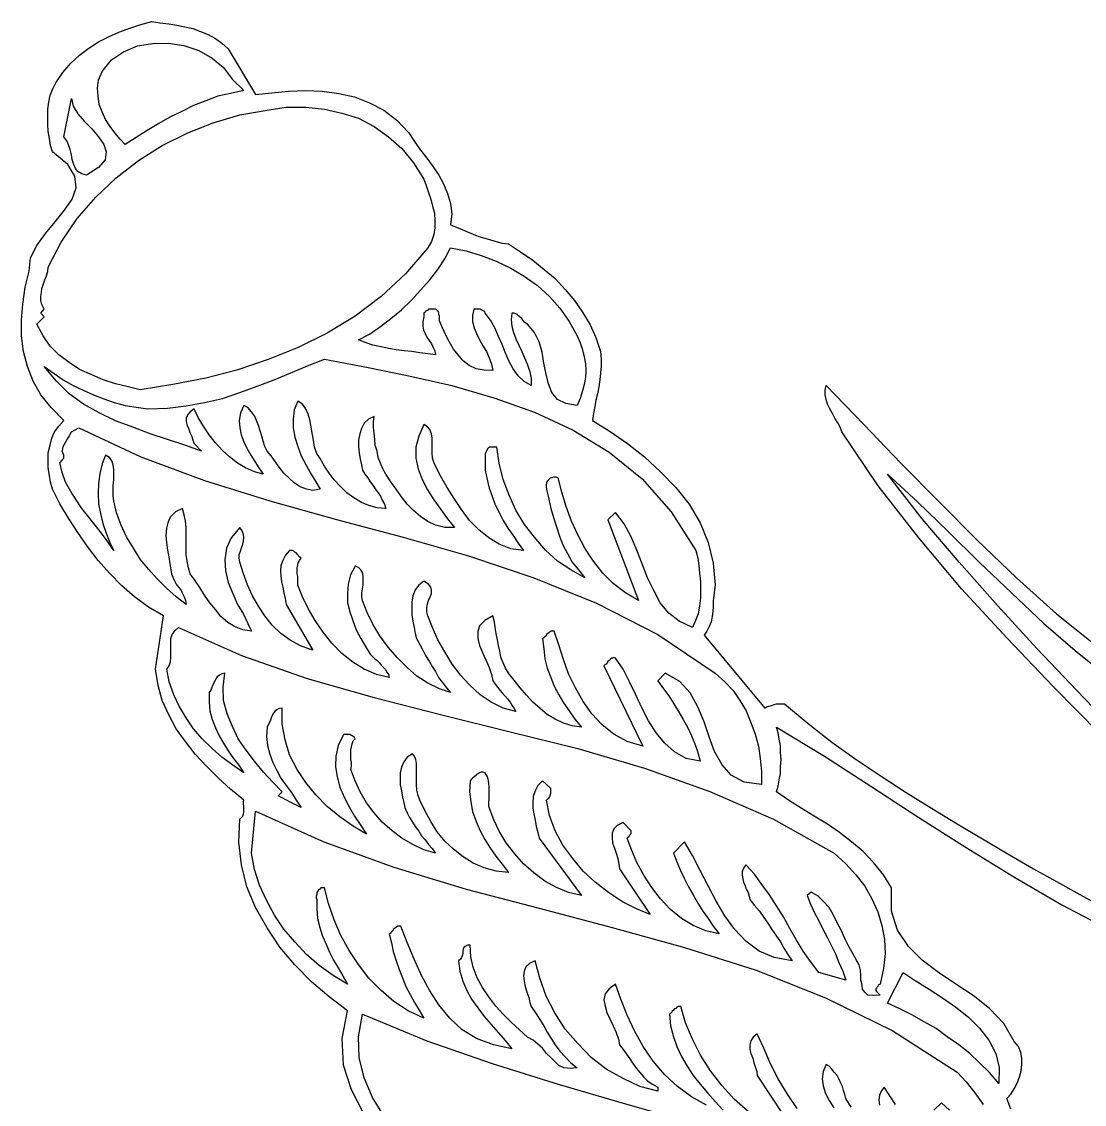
# Model space of a CAD drawing. Extents: x 0.02 to 6.9, y 0.03 to 9.01.
# Drawn here: x 1.821 to 3.657, y 7.142 to 9.013 of the extents above; entities that cross this region are included whole.
import ezdxf

# ---------------------------------------------------------------- set-up
doc = ezdxf.new("R2010")
doc.units = 0
doc.layers.add('1', color=7, linetype='Continuous')

msp = doc.modelspace()

# ---------------------------------------------------------------- linework, layer by layer
for points in [[(2.412, 7.126), (2.391, 7.167), (2.377, 7.21), (2.375, 7.256), (2.384, 7.304), (2.352, 7.328), (2.322, 7.354), (2.293, 7.383), (2.267, 7.414), (2.245, 7.447), (2.225, 7.482), (2.21, 7.518), (2.201, 7.556), (2.196, 7.595), (2.198, 7.635), (2.201, 7.638), (2.203, 7.64), (2.204, 7.644), (2.205, 7.647), (2.205, 7.65), (2.205, 7.654), (2.205, 7.658), (2.204, 7.661), (2.204, 7.665), (2.205, 7.668), (2.182, 7.687), (2.161, 7.706), (2.141, 7.726), (2.121, 7.747), (2.104, 7.769), (2.088, 7.791), (2.075, 7.815), (2.064, 7.84), (2.057, 7.866), (2.052, 7.894), (2.066, 7.986), (2.04, 8.001), (2.016, 8.019), (1.994, 8.038), (1.973, 8.06), (1.953, 8.082), (1.935, 8.106), (1.918, 8.13), (1.902, 8.155), (1.887, 8.18), (1.874, 8.205), (1.871, 8.217), (1.869, 8.229), (1.867, 8.242), (1.867, 8.255), (1.867, 8.268), (1.87, 8.281), (1.873, 8.293), (1.878, 8.304), (1.885, 8.314), (1.894, 8.324), (1.872, 8.346), (1.854, 8.368), (1.841, 8.392), (1.831, 8.417), (1.824, 8.443), (1.821, 8.47), (1.821, 8.497), (1.823, 8.525), (1.827, 8.554), (1.834, 8.582), (1.836, 8.605), (1.847, 8.626), (1.862, 8.647), (1.879, 8.667), (1.895, 8.687), (1.908, 8.706), (1.915, 8.726), (1.913, 8.746), (1.901, 8.766), (1.874, 8.788), (1.871, 8.799), (1.869, 8.811), (1.867, 8.823), (1.866, 8.836), (1.866, 8.849), (1.866, 8.862), (1.868, 8.874), (1.87, 8.886), (1.875, 8.897), (1.88, 8.907), (1.892, 8.925), (1.906, 8.941), (1.921, 8.955), (1.937, 8.967), (1.954, 8.978), (1.971, 8.987), (1.989, 8.995), (2.008, 9.002), (2.027, 9.008), (2.046, 9.013), (2.06, 9.011), (2.075, 9.009), (2.089, 9.007), (2.103, 9.004), (2.117, 9.001), (2.13, 8.996), (2.143, 8.991), (2.156, 8.984), (2.167, 8.976), (2.178, 8.966)], [(2.178, 8.966), (2.225, 8.887), (2.253, 8.89), (2.282, 8.893), (2.312, 8.894), (2.34, 8.893), (2.369, 8.889), (2.396, 8.883), (2.422, 8.873), (2.447, 8.86), (2.469, 8.843), (2.49, 8.821), (2.5, 8.806), (2.51, 8.791), (2.521, 8.777), (2.532, 8.762), (2.542, 8.748), (2.55, 8.733), (2.557, 8.716), (2.562, 8.699), (2.564, 8.681), (2.562, 8.662), (2.572, 8.658), (2.582, 8.654), (2.591, 8.65), (2.601, 8.646), (2.611, 8.642), (2.621, 8.639), (2.631, 8.636), (2.641, 8.633), (2.651, 8.63), (2.662, 8.629), (2.683, 8.615), (2.704, 8.601), (2.724, 8.585), (2.743, 8.569), (2.76, 8.55), (2.776, 8.531), (2.79, 8.511), (2.803, 8.489), (2.813, 8.467), (2.821, 8.443), (2.822, 8.43), (2.822, 8.418), (2.821, 8.406), (2.82, 8.394), (2.818, 8.382), (2.816, 8.37), (2.813, 8.359), (2.811, 8.348), (2.809, 8.336), (2.807, 8.324), (2.838, 8.305), (2.868, 8.284), (2.897, 8.261), (2.925, 8.235), (2.951, 8.208), (2.974, 8.179), (2.993, 8.147), (3.007, 8.113), (3.016, 8.077), (3.019, 8.039), (3.018, 8.031), (3.017, 8.021), (3.016, 8.012), (3.016, 8.003), (3.015, 7.994), (3.014, 7.985), (3.012, 7.976), (3.009, 7.968), (3.005, 7.96), (3, 7.953), (3.105, 7.827), (3.108, 7.829), (3.112, 7.83), (3.115, 7.831), (3.118, 7.832), (3.121, 7.833), (3.125, 7.834), (3.128, 7.834), (3.131, 7.834), (3.135, 7.834), (3.139, 7.834), (3.18, 7.8), (3.221, 7.768), (3.263, 7.738), (3.306, 7.709), (3.349, 7.681), (3.393, 7.654), (3.437, 7.627), (3.481, 7.601), (3.525, 7.575), (3.569, 7.549), (3.609, 7.527), (3.649, 7.505), (3.689, 7.483)], [(3.685, 7.781), (3.603, 7.864), (3.523, 7.948), (3.445, 8.033), (3.371, 8.121), (3.301, 8.211), (3.238, 8.304), (3.235, 8.312), (3.231, 8.32), (3.226, 8.328), (3.222, 8.336), (3.217, 8.344), (3.213, 8.352), (3.211, 8.36), (3.209, 8.368), (3.209, 8.376), (3.211, 8.384), (3.276, 8.317), (3.34, 8.25), (3.406, 8.183), (3.472, 8.117), (3.54, 8.052), (3.609, 7.99), (3.681, 7.932)]]:
    msp.add_lwpolyline(points)
at = {"layer": '1'}
for points in [[(2.185, 8.913), (2.205, 8.894), (2.182, 8.889), (2.16, 8.884), (2.139, 8.876), (2.118, 8.868), (2.098, 8.858), (2.077, 8.848), (2.058, 8.837), (2.038, 8.825), (2.019, 8.813), (2, 8.801), (1.991, 8.81), (1.982, 8.821), (1.974, 8.832), (1.966, 8.844), (1.96, 8.857), (1.955, 8.87), (1.953, 8.884), (1.952, 8.898), (1.954, 8.912), (1.96, 8.927), (1.976, 8.947), (1.997, 8.961), (2.021, 8.971), (2.047, 8.975), (2.074, 8.976), (2.101, 8.972), (2.127, 8.963), (2.15, 8.95), (2.17, 8.934), (2.185, 8.913)], [(1.933, 8.748), (1.925, 8.75), (1.918, 8.754), (1.914, 8.759), (1.911, 8.766), (1.908, 8.775), (1.907, 8.783), (1.905, 8.792), (1.902, 8.8), (1.899, 8.807), (1.894, 8.814), (1.907, 8.88), (1.91, 8.867), (1.918, 8.854), (1.929, 8.841), (1.942, 8.828), (1.954, 8.814), (1.963, 8.801), (1.967, 8.788), (1.965, 8.774), (1.954, 8.761), (1.933, 8.748)], [(2.516, 8.741), (2.52, 8.73), (2.524, 8.718), (2.528, 8.706), (2.531, 8.694), (2.534, 8.682), (2.535, 8.669), (2.535, 8.657), (2.533, 8.645), (2.529, 8.633), (2.523, 8.622), (2.484, 8.577), (2.442, 8.538), (2.397, 8.504), (2.349, 8.475), (2.299, 8.45), (2.247, 8.429), (2.193, 8.411), (2.139, 8.397), (2.082, 8.386), (2.026, 8.377), (2.005, 8.382), (1.983, 8.387), (1.962, 8.394), (1.942, 8.403), (1.921, 8.412), (1.903, 8.424), (1.885, 8.437), (1.87, 8.452), (1.858, 8.47), (1.847, 8.49), (1.86, 8.503), (1.854, 8.509), (1.86, 8.516), (1.856, 8.524), (1.854, 8.531), (1.854, 8.538), (1.855, 8.545), (1.856, 8.552), (1.859, 8.56), (1.861, 8.567), (1.864, 8.574), (1.866, 8.581), (1.867, 8.589), (1.889, 8.632), (1.917, 8.673), (1.949, 8.71), (1.984, 8.743), (2.023, 8.773), (2.064, 8.799), (2.108, 8.821), (2.152, 8.838), (2.198, 8.852), (2.245, 8.86), (2.278, 8.865), (2.312, 8.865), (2.344, 8.862), (2.374, 8.855), (2.403, 8.846), (2.43, 8.832), (2.455, 8.814), (2.478, 8.794), (2.498, 8.769), (2.516, 8.741)], [(2.781, 8.47), (2.786, 8.458), (2.79, 8.446), (2.793, 8.434), (2.795, 8.422), (2.796, 8.41), (2.795, 8.398), (2.793, 8.386), (2.79, 8.375), (2.786, 8.362), (2.781, 8.35), (2.761, 8.353), (2.747, 8.36), (2.737, 8.372), (2.731, 8.387), (2.727, 8.404), (2.723, 8.423), (2.72, 8.442), (2.715, 8.46), (2.707, 8.476), (2.695, 8.49), (2.692, 8.492), (2.69, 8.494), (2.687, 8.497), (2.685, 8.5), (2.683, 8.502), (2.68, 8.504), (2.677, 8.507), (2.675, 8.508), (2.672, 8.509), (2.668, 8.509), (2.667, 8.498), (2.668, 8.487), (2.671, 8.476), (2.675, 8.465), (2.68, 8.454), (2.685, 8.443), (2.69, 8.432), (2.695, 8.42), (2.699, 8.408), (2.701, 8.397), (2.701, 8.384), (2.689, 8.391), (2.679, 8.401), (2.67, 8.413), (2.663, 8.426), (2.657, 8.44), (2.651, 8.455), (2.645, 8.469), (2.639, 8.483), (2.631, 8.497), (2.622, 8.509), (2.621, 8.512), (2.619, 8.513), (2.617, 8.514), (2.615, 8.515), (2.613, 8.516), (2.61, 8.516), (2.608, 8.516), (2.605, 8.516), (2.602, 8.516), (2.6, 8.505), (2.6, 8.495), (2.603, 8.484), (2.607, 8.474), (2.612, 8.463), (2.618, 8.453), (2.624, 8.443), (2.629, 8.432), (2.633, 8.421), (2.635, 8.41), (2.62, 8.411), (2.606, 8.413), (2.594, 8.419), (2.584, 8.427), (2.575, 8.437), (2.567, 8.447), (2.56, 8.459), (2.554, 8.471), (2.548, 8.484), (2.543, 8.496), (2.543, 8.499), (2.543, 8.502), (2.543, 8.504), (2.542, 8.507), (2.542, 8.509), (2.541, 8.512), (2.54, 8.513), (2.538, 8.515), (2.536, 8.516), (2.533, 8.516), (2.53, 8.516), (2.527, 8.516), (2.524, 8.516), (2.522, 8.514), (2.519, 8.513), (2.518, 8.511), (2.516, 8.509), (2.516, 8.506), (2.516, 8.503), (2.514, 8.495), (2.514, 8.487), (2.515, 8.48), (2.518, 8.474), (2.521, 8.468), (2.525, 8.462), (2.529, 8.456), (2.532, 8.45), (2.535, 8.444), (2.536, 8.437), (2.523, 8.439), (2.509, 8.441), (2.495, 8.443), (2.482, 8.444), (2.468, 8.446), (2.455, 8.448), (2.442, 8.451), (2.428, 8.454), (2.416, 8.458), (2.403, 8.463), (2.422, 8.473), (2.441, 8.486), (2.459, 8.5), (2.477, 8.515), (2.494, 8.531), (2.51, 8.549), (2.526, 8.567), (2.54, 8.585), (2.552, 8.603), (2.562, 8.622), (2.589, 8.617), (2.615, 8.609), (2.641, 8.599), (2.666, 8.587), (2.689, 8.573), (2.712, 8.557), (2.733, 8.538), (2.751, 8.518), (2.767, 8.495), (2.781, 8.47)], [(2.986, 8.099), (2.989, 8.086), (2.991, 8.073), (2.992, 8.06), (2.994, 8.045), (2.994, 8.031), (2.994, 8.017), (2.992, 8.003), (2.99, 7.99), (2.985, 7.978), (2.98, 7.966), (2.957, 7.977), (2.939, 7.991), (2.924, 8.009), (2.913, 8.03), (2.902, 8.052), (2.893, 8.076), (2.884, 8.1), (2.874, 8.123), (2.862, 8.145), (2.847, 8.165), (2.834, 8.152), (2.887, 8.013), (2.864, 8.026), (2.843, 8.042), (2.825, 8.06), (2.809, 8.081), (2.794, 8.103), (2.782, 8.126), (2.771, 8.15), (2.762, 8.175), (2.754, 8.2), (2.748, 8.225), (2.744, 8.226), (2.74, 8.226), (2.737, 8.225), (2.734, 8.224), (2.731, 8.221), (2.729, 8.219), (2.728, 8.216), (2.727, 8.212), (2.727, 8.209), (2.728, 8.205), (2.732, 8.188), (2.735, 8.172), (2.74, 8.156), (2.745, 8.14), (2.75, 8.124), (2.756, 8.109), (2.764, 8.094), (2.772, 8.079), (2.783, 8.066), (2.794, 8.052), (2.77, 8.066), (2.747, 8.081), (2.726, 8.1), (2.707, 8.122), (2.69, 8.144), (2.675, 8.169), (2.663, 8.195), (2.653, 8.222), (2.646, 8.25), (2.642, 8.278), (2.635, 8.278), (2.629, 8.278), (2.626, 8.275), (2.624, 8.271), (2.622, 8.266), (2.622, 8.26), (2.622, 8.254), (2.622, 8.248), (2.622, 8.243), (2.622, 8.238), (2.625, 8.222), (2.629, 8.207), (2.634, 8.193), (2.639, 8.178), (2.646, 8.165), (2.653, 8.151), (2.661, 8.138), (2.67, 8.125), (2.679, 8.112), (2.688, 8.099), (2.666, 8.102), (2.646, 8.11), (2.628, 8.121), (2.611, 8.135), (2.595, 8.151), (2.581, 8.17), (2.568, 8.189), (2.556, 8.208), (2.545, 8.227), (2.536, 8.245), (2.533, 8.252), (2.531, 8.259), (2.53, 8.268), (2.53, 8.276), (2.53, 8.285), (2.53, 8.293), (2.529, 8.301), (2.526, 8.308), (2.522, 8.313), (2.516, 8.317), (2.507, 8.297), (2.502, 8.278), (2.502, 8.259), (2.506, 8.24), (2.513, 8.222), (2.522, 8.204), (2.533, 8.187), (2.545, 8.17), (2.557, 8.154), (2.569, 8.139), (2.552, 8.139), (2.536, 8.143), (2.523, 8.149), (2.51, 8.158), (2.498, 8.168), (2.487, 8.179), (2.477, 8.192), (2.468, 8.205), (2.459, 8.218), (2.45, 8.231), (2.445, 8.24), (2.441, 8.25), (2.437, 8.26), (2.435, 8.271), (2.432, 8.281), (2.431, 8.291), (2.43, 8.302), (2.429, 8.312), (2.429, 8.322), (2.43, 8.331), (2.42, 8.326), (2.413, 8.319), (2.408, 8.31), (2.405, 8.301), (2.403, 8.29), (2.403, 8.279), (2.404, 8.268), (2.406, 8.257), (2.408, 8.247), (2.41, 8.238), (2.414, 8.231), (2.419, 8.225), (2.423, 8.218), (2.428, 8.212), (2.432, 8.206), (2.437, 8.199), (2.441, 8.193), (2.444, 8.186), (2.448, 8.179), (2.45, 8.172), (2.435, 8.173), (2.421, 8.177), (2.408, 8.182), (2.395, 8.19), (2.383, 8.199), (2.372, 8.21), (2.361, 8.221), (2.352, 8.233), (2.344, 8.245), (2.337, 8.258), (2.331, 8.267), (2.327, 8.278), (2.325, 8.29), (2.323, 8.302), (2.321, 8.313), (2.319, 8.325), (2.316, 8.335), (2.312, 8.344), (2.306, 8.352), (2.298, 8.357), (2.292, 8.342), (2.29, 8.326), (2.29, 8.311), (2.293, 8.295), (2.298, 8.279), (2.304, 8.263), (2.312, 8.248), (2.32, 8.233), (2.329, 8.218), (2.337, 8.205), (2.324, 8.203), (2.313, 8.205), (2.302, 8.209), (2.292, 8.216), (2.283, 8.224), (2.274, 8.233), (2.266, 8.243), (2.259, 8.253), (2.252, 8.263), (2.245, 8.271), (2.241, 8.279), (2.238, 8.288), (2.236, 8.297), (2.233, 8.306), (2.23, 8.315), (2.227, 8.324), (2.223, 8.332), (2.218, 8.339), (2.212, 8.346), (2.205, 8.35), (2.199, 8.337), (2.197, 8.324), (2.198, 8.311), (2.2, 8.299), (2.205, 8.287), (2.21, 8.276), (2.217, 8.264), (2.224, 8.253), (2.231, 8.242), (2.238, 8.231), (2.223, 8.235), (2.208, 8.242), (2.194, 8.25), (2.18, 8.261), (2.168, 8.272), (2.156, 8.285), (2.145, 8.299), (2.135, 8.314), (2.126, 8.329), (2.119, 8.344), (2.112, 8.339), (2.108, 8.334), (2.105, 8.328), (2.105, 8.322), (2.107, 8.315), (2.11, 8.309), (2.112, 8.302), (2.115, 8.296), (2.117, 8.29), (2.119, 8.284), (2.132, 8.271), (2.103, 8.281), (2.073, 8.291), (2.043, 8.301), (2.013, 8.312), (1.983, 8.323), (1.955, 8.337), (1.928, 8.352), (1.903, 8.37), (1.881, 8.392), (1.86, 8.417), (1.877, 8.405), (1.893, 8.394), (1.91, 8.384), (1.927, 8.376), (1.945, 8.368), (1.963, 8.361), (1.981, 8.355), (2, 8.35), (2.019, 8.347), (2.039, 8.344), (2.073, 8.345), (2.105, 8.349), (2.137, 8.355), (2.168, 8.362), (2.198, 8.372), (2.228, 8.383), (2.257, 8.394), (2.286, 8.406), (2.315, 8.418), (2.344, 8.43), (2.417, 8.416), (2.49, 8.401), (2.564, 8.384), (2.637, 8.363), (2.707, 8.338), (2.774, 8.307), (2.836, 8.269), (2.893, 8.223), (2.943, 8.166), (2.986, 8.099)], [(3.019, 7.887), (3.036, 7.872), (3.05, 7.857), (3.062, 7.84), (3.073, 7.822), (3.081, 7.802), (3.088, 7.782), (3.094, 7.761), (3.097, 7.74), (3.099, 7.718), (3.099, 7.695), (3.069, 7.699), (3.047, 7.711), (3.031, 7.729), (3.018, 7.752), (3.009, 7.777), (3, 7.803), (2.989, 7.829), (2.976, 7.853), (2.958, 7.873), (2.933, 7.887), (2.92, 7.874), (2.93, 7.86), (2.939, 7.848), (2.948, 7.834), (2.956, 7.821), (2.964, 7.807), (2.972, 7.793), (2.978, 7.779), (2.984, 7.765), (2.989, 7.75), (2.993, 7.735), (2.969, 7.74), (2.949, 7.751), (2.932, 7.766), (2.917, 7.784), (2.904, 7.805), (2.893, 7.826), (2.882, 7.85), (2.871, 7.872), (2.86, 7.894), (2.847, 7.913), (2.844, 7.914), (2.842, 7.913), (2.84, 7.913), (2.838, 7.911), (2.836, 7.909), (2.834, 7.908), (2.833, 7.906), (2.831, 7.903), (2.829, 7.902), (2.827, 7.9), (2.894, 7.761), (2.867, 7.769), (2.844, 7.782), (2.824, 7.798), (2.806, 7.817), (2.791, 7.838), (2.778, 7.862), (2.766, 7.886), (2.757, 7.911), (2.749, 7.936), (2.741, 7.96), (2.738, 7.96), (2.736, 7.96), (2.734, 7.959), (2.732, 7.957), (2.73, 7.956), (2.728, 7.954), (2.727, 7.952), (2.725, 7.95), (2.723, 7.948), (2.721, 7.947), (2.723, 7.929), (2.725, 7.912), (2.729, 7.896), (2.735, 7.88), (2.741, 7.865), (2.749, 7.85), (2.757, 7.836), (2.767, 7.822), (2.777, 7.808), (2.788, 7.794), (2.772, 7.796), (2.757, 7.801), (2.743, 7.808), (2.729, 7.816), (2.717, 7.826), (2.704, 7.837), (2.693, 7.849), (2.682, 7.862), (2.672, 7.875), (2.662, 7.887), (2.657, 7.896), (2.653, 7.905), (2.649, 7.915), (2.647, 7.925), (2.645, 7.935), (2.643, 7.945), (2.641, 7.956), (2.639, 7.966), (2.638, 7.976), (2.635, 7.986), (2.621, 7.978), (2.612, 7.969), (2.609, 7.959), (2.609, 7.947), (2.612, 7.935), (2.617, 7.923), (2.623, 7.91), (2.629, 7.897), (2.633, 7.885), (2.635, 7.874), (2.639, 7.868), (2.643, 7.863), (2.647, 7.858), (2.651, 7.853), (2.656, 7.848), (2.661, 7.842), (2.665, 7.837), (2.668, 7.832), (2.672, 7.826), (2.675, 7.821), (2.653, 7.827), (2.632, 7.837), (2.613, 7.85), (2.595, 7.867), (2.579, 7.884), (2.564, 7.904), (2.552, 7.924), (2.54, 7.945), (2.531, 7.966), (2.523, 7.986), (2.521, 7.993), (2.521, 8), (2.522, 8.007), (2.524, 8.013), (2.527, 8.019), (2.529, 8.025), (2.529, 8.031), (2.528, 8.036), (2.524, 8.041), (2.516, 8.046), (2.507, 8.039), (2.501, 8.031), (2.497, 8.021), (2.495, 8.01), (2.495, 7.999), (2.495, 7.988), (2.497, 7.977), (2.499, 7.966), (2.501, 7.956), (2.503, 7.947), (2.509, 7.937), (2.514, 7.927), (2.519, 7.918), (2.525, 7.908), (2.53, 7.899), (2.536, 7.89), (2.541, 7.88), (2.548, 7.871), (2.555, 7.862), (2.562, 7.854), (2.543, 7.86), (2.523, 7.87), (2.504, 7.882), (2.487, 7.897), (2.47, 7.914), (2.454, 7.932), (2.44, 7.952), (2.428, 7.972), (2.418, 7.992), (2.41, 8.013), (2.409, 8.019), (2.409, 8.026), (2.41, 8.033), (2.411, 8.04), (2.411, 8.048), (2.411, 8.055), (2.41, 8.061), (2.407, 8.066), (2.403, 8.07), (2.397, 8.072), (2.389, 8.057), (2.385, 8.041), (2.384, 8.025), (2.384, 8.009), (2.388, 7.993), (2.393, 7.978), (2.399, 7.962), (2.407, 7.947), (2.415, 7.933), (2.423, 7.92), (2.427, 7.916), (2.431, 7.912), (2.435, 7.909), (2.439, 7.905), (2.442, 7.901), (2.446, 7.897), (2.449, 7.894), (2.452, 7.889), (2.455, 7.885), (2.456, 7.88), (2.434, 7.885), (2.413, 7.894), (2.393, 7.906), (2.374, 7.921), (2.357, 7.939), (2.342, 7.958), (2.328, 7.978), (2.316, 7.999), (2.306, 8.019), (2.298, 8.039), (2.298, 8.044), (2.298, 8.049), (2.298, 8.054), (2.297, 8.059), (2.297, 8.064), (2.297, 8.069), (2.298, 8.074), (2.299, 8.078), (2.301, 8.082), (2.304, 8.086), (2.302, 8.087), (2.3, 8.089), (2.299, 8.091), (2.297, 8.093), (2.295, 8.095), (2.293, 8.096), (2.291, 8.098), (2.289, 8.099), (2.287, 8.099), (2.284, 8.099), (2.277, 8.091), (2.272, 8.082), (2.269, 8.073), (2.268, 8.064), (2.269, 8.055), (2.27, 8.045), (2.272, 8.036), (2.274, 8.026), (2.276, 8.016), (2.278, 8.006), (2.324, 7.927), (2.304, 7.934), (2.285, 7.944), (2.269, 7.956), (2.254, 7.97), (2.241, 7.986), (2.23, 8.003), (2.22, 8.021), (2.211, 8.04), (2.204, 8.059), (2.198, 8.079), (2.197, 8.086), (2.197, 8.092), (2.199, 8.098), (2.201, 8.104), (2.203, 8.11), (2.204, 8.116), (2.205, 8.122), (2.204, 8.127), (2.202, 8.133), (2.198, 8.139), (2.183, 8.121), (2.175, 8.103), (2.172, 8.083), (2.173, 8.064), (2.178, 8.044), (2.186, 8.025), (2.194, 8.006), (2.204, 7.989), (2.212, 7.973), (2.218, 7.96), (2.203, 7.962), (2.189, 7.968), (2.177, 7.975), (2.165, 7.985), (2.156, 7.997), (2.146, 8.009), (2.137, 8.022), (2.129, 8.035), (2.12, 8.048), (2.112, 8.059), (2.109, 8.069), (2.107, 8.081), (2.105, 8.092), (2.105, 8.103), (2.105, 8.115), (2.105, 8.127), (2.105, 8.139), (2.104, 8.15), (2.102, 8.161), (2.099, 8.172), (2.087, 8.166), (2.079, 8.158), (2.074, 8.149), (2.071, 8.138), (2.07, 8.125), (2.071, 8.113), (2.073, 8.1), (2.075, 8.088), (2.077, 8.076), (2.079, 8.066), (2.08, 8.059), (2.082, 8.053), (2.085, 8.047), (2.088, 8.041), (2.092, 8.036), (2.096, 8.031), (2.099, 8.025), (2.102, 8.019), (2.104, 8.013), (2.105, 8.006), (2.088, 8.019), (2.071, 8.034), (2.055, 8.05), (2.04, 8.067), (2.026, 8.084), (2.014, 8.103), (2.002, 8.123), (1.993, 8.143), (1.985, 8.164), (1.98, 8.185), (1.979, 8.193), (1.979, 8.202), (1.979, 8.211), (1.98, 8.221), (1.98, 8.23), (1.98, 8.239), (1.979, 8.247), (1.977, 8.254), (1.973, 8.26), (1.966, 8.264), (1.96, 8.249), (1.956, 8.232), (1.954, 8.215), (1.953, 8.198), (1.954, 8.18), (1.957, 8.163), (1.961, 8.146), (1.967, 8.129), (1.973, 8.114), (1.98, 8.099), (1.97, 8.114), (1.959, 8.129), (1.948, 8.143), (1.937, 8.157), (1.925, 8.172), (1.915, 8.187), (1.906, 8.201), (1.897, 8.217), (1.891, 8.234), (1.887, 8.251), (1.888, 8.252), (1.89, 8.254), (1.891, 8.255), (1.892, 8.257), (1.894, 8.259), (1.894, 8.26), (1.894, 8.262), (1.894, 8.264), (1.892, 8.268), (1.891, 8.271), (1.892, 8.275), (1.893, 8.279), (1.895, 8.283), (1.898, 8.288), (1.9, 8.292), (1.903, 8.296), (1.905, 8.3), (1.907, 8.304), (1.92, 8.311), (2.027, 8.261), (2.137, 8.22), (2.25, 8.185), (2.365, 8.153), (2.48, 8.122), (2.593, 8.09), (2.706, 8.052), (2.814, 8.008), (2.92, 7.954), (3.019, 7.887)], [(3.714, 7.784), (3.644, 7.857), (3.575, 7.93), (3.507, 8.004), (3.441, 8.079), (3.377, 8.154), (3.317, 8.231), (3.369, 8.183), (3.422, 8.132), (3.475, 8.079), (3.531, 8.026), (3.587, 7.973), (3.645, 7.923), (3.705, 7.875)], [(3.225, 7.576), (3.245, 7.558), (3.262, 7.539), (3.278, 7.519), (3.29, 7.497), (3.3, 7.475), (3.307, 7.451), (3.312, 7.427), (3.313, 7.403), (3.31, 7.377), (3.304, 7.35), (3.303, 7.349), (3.301, 7.348), (3.3, 7.346), (3.299, 7.345), (3.298, 7.343), (3.297, 7.341), (3.297, 7.339), (3.298, 7.337), (3.304, 7.331), (3.292, 7.33), (3.283, 7.331), (3.278, 7.336), (3.274, 7.341), (3.273, 7.348), (3.271, 7.357), (3.271, 7.365), (3.27, 7.374), (3.268, 7.383), (3.264, 7.39), (3.257, 7.403), (3.25, 7.415), (3.243, 7.429), (3.237, 7.443), (3.23, 7.456), (3.223, 7.47), (3.216, 7.482), (3.207, 7.492), (3.197, 7.502), (3.185, 7.509), (3.178, 7.503), (3.184, 7.488), (3.191, 7.473), (3.198, 7.459), (3.205, 7.445), (3.213, 7.43), (3.22, 7.416), (3.227, 7.402), (3.233, 7.387), (3.24, 7.372), (3.245, 7.357), (3.198, 7.37), (3.184, 7.389), (3.171, 7.407), (3.159, 7.427), (3.148, 7.446), (3.137, 7.466), (3.125, 7.485), (3.113, 7.504), (3.1, 7.522), (3.087, 7.54), (3.072, 7.556), (3.068, 7.55), (3.066, 7.544), (3.066, 7.538), (3.067, 7.532), (3.068, 7.526), (3.071, 7.52), (3.073, 7.514), (3.076, 7.508), (3.078, 7.502), (3.079, 7.496), (3.087, 7.486), (3.096, 7.476), (3.103, 7.465), (3.11, 7.455), (3.117, 7.444), (3.125, 7.433), (3.132, 7.423), (3.138, 7.412), (3.145, 7.401), (3.152, 7.39), (3.121, 7.396), (3.095, 7.407), (3.072, 7.424), (3.053, 7.444), (3.036, 7.468), (3.021, 7.493), (3.007, 7.52), (2.993, 7.546), (2.98, 7.572), (2.966, 7.596), (2.947, 7.576), (2.953, 7.561), (2.959, 7.546), (2.966, 7.532), (2.973, 7.518), (2.981, 7.504), (2.989, 7.49), (2.998, 7.476), (3.007, 7.463), (3.016, 7.45), (3.026, 7.437), (3.003, 7.442), (2.981, 7.451), (2.961, 7.463), (2.942, 7.479), (2.925, 7.497), (2.91, 7.517), (2.896, 7.538), (2.884, 7.56), (2.875, 7.581), (2.867, 7.602), (2.868, 7.603), (2.87, 7.605), (2.871, 7.606), (2.872, 7.608), (2.874, 7.61), (2.874, 7.611), (2.874, 7.613), (2.874, 7.615), (2.86, 7.629), (2.85, 7.624), (2.844, 7.618), (2.841, 7.611), (2.841, 7.603), (2.842, 7.594), (2.845, 7.585), (2.848, 7.576), (2.851, 7.567), (2.853, 7.557), (2.854, 7.549), (2.907, 7.47), (2.883, 7.48), (2.859, 7.492), (2.835, 7.508), (2.812, 7.526), (2.791, 7.545), (2.773, 7.567), (2.756, 7.59), (2.743, 7.615), (2.733, 7.641), (2.728, 7.668), (2.73, 7.67), (2.732, 7.671), (2.733, 7.673), (2.734, 7.675), (2.734, 7.677), (2.735, 7.68), (2.735, 7.682), (2.735, 7.685), (2.735, 7.688), (2.721, 7.701), (2.713, 7.693), (2.708, 7.684), (2.705, 7.674), (2.704, 7.664), (2.704, 7.654), (2.706, 7.644), (2.708, 7.633), (2.71, 7.622), (2.713, 7.612), (2.715, 7.602), (2.788, 7.503), (2.766, 7.508), (2.745, 7.517), (2.725, 7.528), (2.706, 7.542), (2.688, 7.558), (2.673, 7.575), (2.658, 7.594), (2.646, 7.614), (2.637, 7.634), (2.629, 7.655), (2.628, 7.659), (2.628, 7.664), (2.629, 7.67), (2.629, 7.677), (2.629, 7.683), (2.629, 7.69), (2.628, 7.697), (2.627, 7.704), (2.625, 7.709), (2.622, 7.715), (2.618, 7.716), (2.615, 7.716), (2.612, 7.715), (2.61, 7.714), (2.607, 7.712), (2.605, 7.71), (2.603, 7.708), (2.6, 7.706), (2.598, 7.704), (2.596, 7.701), (2.595, 7.682), (2.597, 7.665), (2.6, 7.648), (2.606, 7.631), (2.613, 7.615), (2.621, 7.6), (2.63, 7.586), (2.64, 7.571), (2.651, 7.557), (2.662, 7.543), (2.641, 7.545), (2.62, 7.551), (2.601, 7.559), (2.584, 7.57), (2.567, 7.583), (2.552, 7.597), (2.539, 7.613), (2.528, 7.631), (2.518, 7.649), (2.509, 7.668), (2.506, 7.676), (2.504, 7.685), (2.503, 7.694), (2.503, 7.704), (2.503, 7.713), (2.503, 7.723), (2.503, 7.731), (2.502, 7.738), (2.5, 7.744), (2.496, 7.748), (2.487, 7.742), (2.481, 7.734), (2.477, 7.725), (2.475, 7.715), (2.475, 7.704), (2.475, 7.694), (2.477, 7.684), (2.479, 7.673), (2.481, 7.664), (2.483, 7.655), (2.487, 7.646), (2.491, 7.638), (2.496, 7.63), (2.501, 7.622), (2.507, 7.614), (2.512, 7.606), (2.518, 7.599), (2.524, 7.591), (2.53, 7.584), (2.536, 7.576), (2.516, 7.582), (2.497, 7.591), (2.478, 7.602), (2.461, 7.615), (2.444, 7.63), (2.43, 7.646), (2.417, 7.663), (2.406, 7.682), (2.397, 7.701), (2.39, 7.721), (2.391, 7.727), (2.391, 7.733), (2.39, 7.738), (2.39, 7.744), (2.39, 7.75), (2.39, 7.755), (2.391, 7.76), (2.392, 7.765), (2.394, 7.77), (2.397, 7.774), (2.396, 7.776), (2.394, 7.778), (2.392, 7.779), (2.39, 7.78), (2.388, 7.781), (2.385, 7.781), (2.383, 7.781), (2.38, 7.781), (2.377, 7.781), (2.368, 7.762), (2.364, 7.744), (2.363, 7.726), (2.366, 7.708), (2.371, 7.69), (2.378, 7.673), (2.387, 7.656), (2.396, 7.64), (2.407, 7.624), (2.417, 7.609), (2.394, 7.623), (2.371, 7.639), (2.349, 7.657), (2.329, 7.677), (2.312, 7.698), (2.297, 7.721), (2.284, 7.746), (2.276, 7.772), (2.271, 7.799), (2.271, 7.827), (2.266, 7.826), (2.262, 7.824), (2.259, 7.822), (2.256, 7.818), (2.254, 7.814), (2.252, 7.81), (2.251, 7.806), (2.249, 7.802), (2.247, 7.798), (2.245, 7.794), (2.244, 7.778), (2.246, 7.762), (2.25, 7.747), (2.255, 7.733), (2.262, 7.719), (2.269, 7.706), (2.278, 7.693), (2.287, 7.681), (2.295, 7.668), (2.304, 7.655), (2.3, 7.657), (2.296, 7.659), (2.292, 7.661), (2.288, 7.663), (2.284, 7.665), (2.28, 7.667), (2.276, 7.669), (2.272, 7.671), (2.269, 7.673), (2.264, 7.675), (2.271, 7.682), (2.255, 7.699), (2.239, 7.716), (2.223, 7.735), (2.209, 7.754), (2.195, 7.774), (2.185, 7.795), (2.176, 7.817), (2.17, 7.84), (2.169, 7.863), (2.172, 7.887), (2.167, 7.886), (2.163, 7.884), (2.159, 7.881), (2.157, 7.878), (2.155, 7.874), (2.153, 7.87), (2.151, 7.866), (2.149, 7.861), (2.148, 7.858), (2.145, 7.854), (2.145, 7.837), (2.146, 7.822), (2.15, 7.807), (2.156, 7.793), (2.162, 7.779), (2.17, 7.766), (2.178, 7.753), (2.187, 7.74), (2.196, 7.728), (2.205, 7.715), (2.186, 7.728), (2.167, 7.742), (2.15, 7.757), (2.133, 7.774), (2.118, 7.791), (2.105, 7.81), (2.093, 7.83), (2.084, 7.85), (2.076, 7.872), (2.072, 7.894), (2.076, 7.9), (2.078, 7.907), (2.079, 7.915), (2.079, 7.923), (2.079, 7.932), (2.079, 7.939), (2.079, 7.947), (2.081, 7.954), (2.086, 7.961), (2.092, 7.966), (2.201, 7.918), (2.314, 7.878), (2.43, 7.845), (2.547, 7.815), (2.665, 7.786), (2.782, 7.757), (2.897, 7.723), (3.01, 7.683), (3.12, 7.635), (3.225, 7.576)], [(3.53, 7.134), (3.523, 7.152), (3.53, 7.16), (3.536, 7.169), (3.541, 7.179), (3.545, 7.189), (3.548, 7.2), (3.549, 7.211), (3.549, 7.222), (3.547, 7.232), (3.543, 7.242), (3.536, 7.251), (3.518, 7.282), (3.493, 7.308), (3.465, 7.33), (3.435, 7.35), (3.405, 7.37), (3.377, 7.391), (3.353, 7.415), (3.334, 7.443), (3.324, 7.476), (3.324, 7.516), (3.31, 7.539), (3.293, 7.56), (3.275, 7.579), (3.255, 7.596), (3.234, 7.612), (3.213, 7.626), (3.19, 7.64), (3.168, 7.654), (3.146, 7.668), (3.125, 7.682), (3.128, 7.692), (3.13, 7.703), (3.132, 7.714), (3.132, 7.726), (3.133, 7.738), (3.132, 7.75), (3.132, 7.762), (3.13, 7.773), (3.128, 7.784), (3.125, 7.794), (3.208, 7.744), (3.29, 7.691), (3.371, 7.638), (3.453, 7.586), (3.535, 7.535), (3.618, 7.487), (3.704, 7.442)], [(3.004, 7.141), (2.978, 7.155), (2.954, 7.173), (2.932, 7.193), (2.912, 7.217), (2.895, 7.242), (2.88, 7.269), (2.867, 7.296), (2.856, 7.324), (2.847, 7.35), (2.836, 7.342), (2.829, 7.333), (2.827, 7.323), (2.829, 7.312), (2.832, 7.301), (2.837, 7.29), (2.843, 7.278), (2.848, 7.266), (2.852, 7.255), (2.854, 7.245), (2.86, 7.237), (2.866, 7.229), (2.872, 7.221), (2.877, 7.213), (2.883, 7.204), (2.889, 7.197), (2.896, 7.189), (2.903, 7.182), (2.911, 7.177), (2.92, 7.172), (2.92, 7.165), (2.889, 7.173), (2.86, 7.187), (2.831, 7.203), (2.805, 7.223), (2.782, 7.247), (2.76, 7.272), (2.742, 7.3), (2.727, 7.329), (2.716, 7.36), (2.708, 7.39), (2.699, 7.386), (2.692, 7.38), (2.689, 7.372), (2.688, 7.364), (2.689, 7.355), (2.691, 7.346), (2.694, 7.336), (2.697, 7.327), (2.699, 7.318), (2.701, 7.311), (2.709, 7.3), (2.716, 7.289), (2.723, 7.278), (2.729, 7.267), (2.736, 7.256), (2.743, 7.245), (2.751, 7.234), (2.76, 7.224), (2.77, 7.214), (2.781, 7.205), (2.769, 7.204), (2.758, 7.205), (2.749, 7.209), (2.742, 7.216), (2.735, 7.223), (2.728, 7.23), (2.721, 7.239), (2.713, 7.246), (2.705, 7.253), (2.695, 7.258), (2.681, 7.271), (2.667, 7.284), (2.653, 7.298), (2.64, 7.312), (2.628, 7.328), (2.617, 7.344), (2.608, 7.361), (2.601, 7.379), (2.597, 7.397), (2.596, 7.417), (2.591, 7.417), (2.587, 7.415), (2.585, 7.413), (2.584, 7.41), (2.583, 7.407), (2.583, 7.403), (2.582, 7.399), (2.581, 7.396), (2.579, 7.393), (2.576, 7.39), (2.578, 7.372), (2.583, 7.355), (2.59, 7.339), (2.598, 7.324), (2.609, 7.309), (2.62, 7.294), (2.632, 7.28), (2.644, 7.266), (2.657, 7.252), (2.668, 7.238), (2.636, 7.245), (2.607, 7.256), (2.582, 7.271), (2.561, 7.291), (2.542, 7.314), (2.526, 7.338), (2.512, 7.365), (2.499, 7.393), (2.487, 7.422), (2.476, 7.45), (2.473, 7.45), (2.471, 7.45), (2.469, 7.449), (2.467, 7.447), (2.465, 7.446), (2.463, 7.444), (2.462, 7.442), (2.46, 7.44), (2.459, 7.438), (2.456, 7.437), (2.46, 7.421), (2.463, 7.406), (2.468, 7.39), (2.473, 7.375), (2.479, 7.361), (2.485, 7.346), (2.492, 7.332), (2.5, 7.318), (2.508, 7.305), (2.516, 7.291), (2.489, 7.304), (2.464, 7.32), (2.442, 7.339), (2.421, 7.36), (2.403, 7.384), (2.387, 7.408), (2.372, 7.435), (2.361, 7.461), (2.351, 7.489), (2.344, 7.516), (2.341, 7.516), (2.338, 7.516), (2.336, 7.514), (2.334, 7.513), (2.332, 7.51), (2.331, 7.508), (2.331, 7.505), (2.33, 7.502), (2.33, 7.499), (2.331, 7.496), (2.331, 7.48), (2.332, 7.463), (2.336, 7.448), (2.341, 7.433), (2.347, 7.419), (2.353, 7.405), (2.36, 7.391), (2.368, 7.378), (2.376, 7.364), (2.384, 7.35), (2.359, 7.365), (2.335, 7.382), (2.313, 7.401), (2.293, 7.423), (2.274, 7.445), (2.258, 7.469), (2.244, 7.495), (2.232, 7.521), (2.223, 7.548), (2.218, 7.576), (2.225, 7.649), (2.343, 7.596), (2.464, 7.552), (2.589, 7.514), (2.715, 7.481), (2.841, 7.448), (2.966, 7.413), (3.09, 7.374), (3.21, 7.326), (3.326, 7.269), (3.437, 7.198)], [(3.509, 7.178), (3.493, 7.197), (3.476, 7.214), (3.459, 7.23), (3.44, 7.245), (3.42, 7.259), (3.401, 7.273), (3.38, 7.285), (3.359, 7.297), (3.338, 7.307), (3.317, 7.317), (3.344, 7.37), (3.365, 7.356), (3.389, 7.341), (3.412, 7.326), (3.435, 7.31), (3.457, 7.293), (3.476, 7.274), (3.492, 7.253), (3.504, 7.23), (3.51, 7.206), (3.509, 7.178)], [(2.447, 7.122), (2.427, 7.154), (2.413, 7.188), (2.404, 7.223), (2.403, 7.259), (2.41, 7.298), (2.521, 7.252), (2.634, 7.213), (2.748, 7.177), (2.864, 7.143), (2.98, 7.11)], [(3.076, 7.13), (3.052, 7.151), (3.031, 7.174), (3.011, 7.2), (2.994, 7.227), (2.98, 7.255), (2.968, 7.283), (2.96, 7.311), (2.957, 7.311), (2.955, 7.311), (2.953, 7.31), (2.951, 7.308), (2.949, 7.307), (2.947, 7.305), (2.945, 7.303), (2.944, 7.301), (2.942, 7.299), (2.94, 7.298), (2.942, 7.278), (2.947, 7.259), (2.953, 7.242), (2.961, 7.225), (2.971, 7.208), (2.981, 7.192), (2.993, 7.177), (3.006, 7.162), (3.019, 7.147), (3.033, 7.132)], [(3.161, 7.135), (3.144, 7.16), (3.128, 7.186), (3.115, 7.212), (3.103, 7.239), (3.092, 7.264), (3.085, 7.258), (3.081, 7.252), (3.079, 7.245), (3.079, 7.237), (3.081, 7.23), (3.084, 7.222), (3.086, 7.214), (3.089, 7.206), (3.091, 7.199), (3.092, 7.192), (3.158, 7.092)], [(3.254, 7.137), (3.245, 7.152), (3.243, 7.159), (3.241, 7.166), (3.239, 7.173), (3.236, 7.18), (3.233, 7.186), (3.23, 7.192), (3.225, 7.198), (3.221, 7.203), (3.216, 7.208), (3.211, 7.211), (3.206, 7.199), (3.204, 7.186), (3.206, 7.174), (3.21, 7.161), (3.216, 7.149), (3.224, 7.136)], [(3.437, 7.198), (3.453, 7.181), (3.468, 7.162), (3.482, 7.142)], [(3.331, 7.142), (3.321, 7.157), (3.311, 7.172), (3.306, 7.165), (3.303, 7.158), (3.302, 7.15), (3.303, 7.141)], [(3.424, 7.132), (3.41, 7.145), (3.397, 7.132)]]:
    msp.add_lwpolyline(points, dxfattribs=at)

doc.saveas('drawing.dxf')
